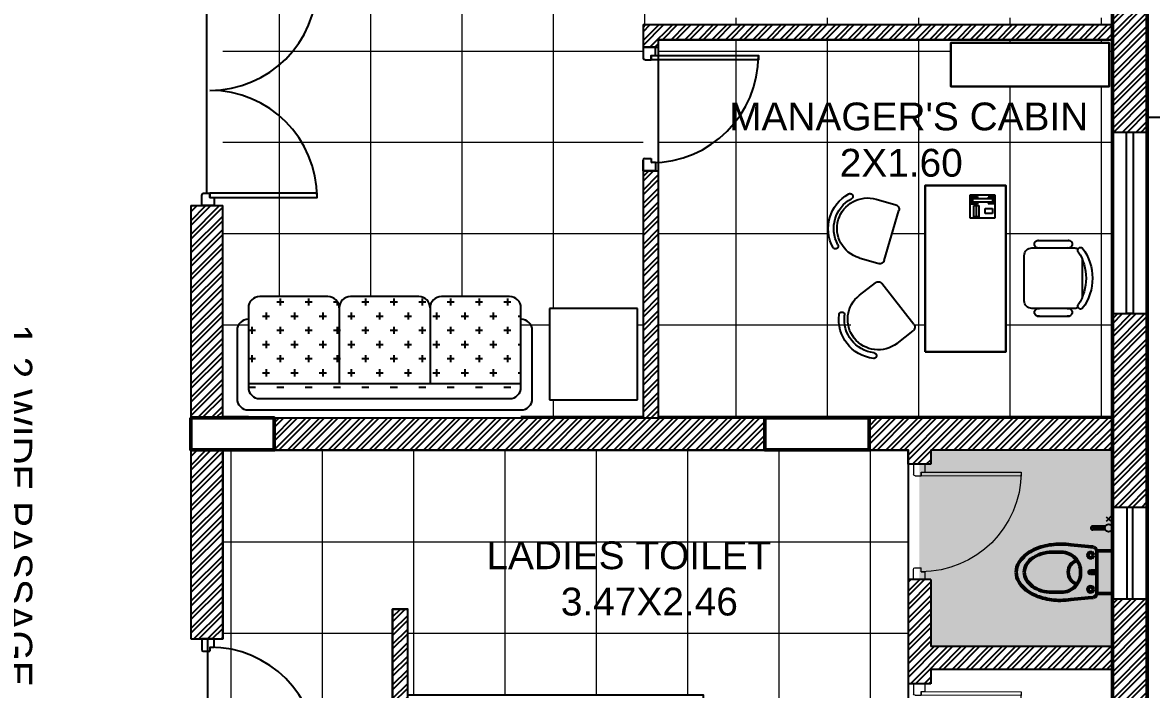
# Model space of a CAD drawing. Header units: millimetres. Extents: x 1521 to 3683, y 1649 to 3322.
# Drawn here: x 1620.914 to 1625.318, y 1661.314 to 1663.918 of the extents above; entities that cross this region are included whole.
import ezdxf

# ---------------------------------------------------------------- set-up
doc = ezdxf.new("R2010")
doc.units = ezdxf.units.MM
doc.header["$LTSCALE"] = 0.1
for name, color, linetype, lineweight in [('COL', 1, 'Continuous', 50), ('DOOR', 8, 'Continuous', 15), ('plan wall', 7, 'Continuous', 25), ('WALL', 7, 'Continuous', 50)]:
    doc.layers.add(name, color=color, linetype=linetype, lineweight=lineweight)
doc.styles.add('ATTR', font='romans.shx', dxfattribs={"width": 0.8, "height": 2.52})
doc.styles.add('WORKING', font='ARIALN.TTF')
pattern_1 = [(45, (959.437575, 807.466503), (-0.0265249055, 0.0265249055), []), (45, (959.437575, 807.48526), (-0.0265249055, 0.0265249055), [])]
pattern_2 = [(0, (959.43757, 807.4665), (0, 0.35636287), []), (90, (959.43757, 807.4665), (-0.35636287, 0), [])]

# ---------------------------------------------------------------- blocks, each defined once
blk = doc.blocks.new('CHAIR7')
for p, q in [((5.12, 15.04), (17.88, 15.04)), ((0, 9), (0, -9)), ((20, 12), (3, 12)), ((23, -7.44), (23, 7.44)), ((3, -12), (20, -12)), ((5.12, -15), (17.88, -15))]:
    blk.add_line(p, q)
for centre, radius, start, end in [((5.56, 13.54), 1.56, 73.7398, 286.2602), ((17.44, 13.54), 1.56, 253.7398, 106.2602), ((3, 9), 3, 90, 180), ((20, 9), 3, 62.4156, 90), ((22.34, 11.12), 1.1, 53.3099, 212.0274), ((4.82, 0), 19.64, 327.5758, 32.4242), ((7, 0), 20, 323.1301, 36.8699), ((3, -9), 3, 180, 270), ((5.56, -13.5), 1.56, 73.7398, 286.2602), ((17.44, -13.5), 1.56, 253.7398, 106.2602), ((20, -9), 3, 270, 297.5844), ((22.34, -11.12), 1.1, 147.9726, 306.6901)]:
    blk.add_arc(centre, radius, start, end)
blk = doc.blocks.new('http...pointasearch.autodesk.com.GeneralSymbolsCatalog.idropxml.MULTI_LINE_TELEPHONE.xml.MULTI_LINE_TELEPHONE')
for p, q in [((-4.5, 0), (4.5, 0)), ((-4.5, -10), (-4.5, 0)), ((4.5, 0), (4.5, -10)), ((-4, -0.5), (-4, -3)), ((-4, -3), (-3.25, -3)), ((-1.25, -0.5), (-3.75, -0.5)), ((-3.75, -0.5), (-3.75, -2.75)), ((-3.75, -2.75), (-3.25, -2.75)), ((-3.25, -1), (-1.75, -1)), ((-3.25, -1), (-3.25, -9)), ((-1.75, -9), (-1.75, -1)), ((-1.75, -2.75), (-1.25, -2.75)), ((-1.75, -3), (-1, -3)), ((-1.25, -2.75), (-1.25, -0.5)), ((-1, -3), (-1, -0.5)), ((-0.5, -1.5), (-0.5, -3.5)), ((4, -1.5), (-0.5, -1.5)), ((-0.5, -2.5), (4, -2.5)), ((-0.5, -3.5), (4, -3.5)), ((4, -3.5), (4, -1.5)), ((-3.75, -9.5), (-3.75, -7.25)), ((-3.75, -7.25), (-3.25, -7.25)), ((-1.75, -7.25), (-1.25, -7.25)), ((-1.25, -7.25), (-1.25, -9.5)), ((0.75, -6), (0.75, -9)), ((2.75, -6), (0.75, -6)), ((2.75, -9), (2.75, -6)), ((4.5, -10), (-4.5, -10)), ((-1.25, -9.5), (-3.75, -9.5)), ((-3.25, -9), (-1.75, -9)), ((0.75, -9), (2.75, -9))]:
    blk.add_line(p, q)
at = {"style": 'ATTR', "width": 0.8, "flags": 9}
blk.add_attdef('ESTCODE', (0, 0), '', height=0.0000256, dxfattribs=at)
blk = doc.blocks.new('chair cor')
for p, q in [((-27.5, 22.5), (-27.5, 4)), ((27.5, 22.5), (27.5, 4)), ((23.5, 0), (-23.5, 0))]:
    blk.add_line(p, q)
for centre, radius, start, end in [((0, 22.5), 35.5, 45.1027, 135.1027), ((0, 22.5), 30.5, 45.1196, 135.1196), ((0, 22.5), 27.5, 0, 180), ((-23.4, 45.8), 2.5, 135, 315.221), ((23.3, 45.9), 2.5, 225, 45.1105), ((-23.5, 4), 4, 179.6528, 270), ((23.5, 4), 4, 270, 0.3472)]:
    blk.add_arc(centre, radius, start, end)
blk = doc.blocks.new('CORNER')
at = {"ltscale": 0.02}
for p, q in [((836.5133, 549.075), (836.5133, 548.4944)), ((837.1169, 549.075), (836.5133, 549.075)), ((837.1169, 548.4944), (837.1169, 549.075)), ((836.5133, 548.4944), (837.1169, 548.4944))]:
    blk.add_line(p, q, dxfattribs=at)
blk = doc.blocks.new('D75')
at = {"layer": 'DOOR'}
for p, q in [((0.05, 0.7), (0.05, 0.675)), ((0.05, 0.7), (0.075, 0.7)), ((0.05, 0.05), (0.05, 0.075)), ((0.05, 0.05), (0.075, 0.05))]:
    blk.add_line(p, q, dxfattribs=at)
for points in [[(0.075, 0.7), (0.075, 0.75), (0, 0.75), (0, 0.685)], [(0.01, 0.675), (0.05, 0.675)], [(0.01, 0.075), (0.05, 0.075)], [(0.075, 0.05), (0.075, 0), (0, 0), (0, 0.065)]]:
    blk.add_lwpolyline(points, dxfattribs=at)
blk.add_lwpolyline([(0.05, 0.075), (0.05, 0.05), (0.7, 0.05), (0.7, 0.075)], close=True, dxfattribs=at)
for centre, radius, start, end in [((0.01, 0.685), 0.01, 180, 270), ((0.05, 0.05), 0.65, 0, 90), ((0.01, 0.065), 0.01, 90, 180)]:
    blk.add_arc(centre, radius, start, end, dxfattribs=at)

msp = doc.modelspace()

# ---------------------------------------------------------------- hatches: boundary and pattern name
at = {"lineweight": 0}
h = msp.add_hatch(dxfattribs=at)
h.set_pattern_fill('ANGLE', color=9, scale=0.020676, style=0)
h.set_pattern_definition([(0, (684.8491, 958.43004), (0, 0.144420742), [0.105033267, -0.039387475]), (90, (684.8491, 958.43004), (-0.144420742, 0), [0.105033267, -0.039387475])])
h.paths.add_polyline_path([(1605.1444, 1670.8839), (1606.4018, 1670.8839), (1606.4018, 1671.4933), (1605.1444, 1671.4933)])
h.paths.add_polyline_path([(1625.1662, 1661.4813), (1625.1662, 1662.2492), (1624.4574, 1662.2492), (1624.4574, 1662.1931), (1624.4131, 1662.193), (1624.4131, 1661.7438), (1624.4574, 1661.7438), (1624.4574, 1661.4813)])
h = msp.add_hatch(dxfattribs=at)
h.set_pattern_fill('NET', color=9, scale=0.11224, style=0)
h.set_pattern_definition(pattern_2)
h.paths.add_polyline_path([(1622.4377, 1664.7525), (1622.1805, 1664.7525), (1622.1805, 1665.0208), (1622.4377, 1665.0208)])
h.paths.add_polyline_path([(1622.7624, 1665.0208), (1623.0196, 1665.0208), (1623.0196, 1664.7525), (1622.7624, 1664.7525)])
h.paths.add_polyline_path([(1623.5672, 1664.7525), (1623.31, 1664.7525), (1623.31, 1665.0208), (1623.5672, 1665.0208)])
h.paths.add_polyline_path([(1624.579, 1664.295), (1624.3526, 1664.295), (1624.3526, 1664.5881), (1624.579, 1664.5881)])
h.paths.add_polyline_path([(1622.9701, 1662.4442), (1622.9701, 1662.8008), (1623.3131, 1662.8008), (1623.3131, 1662.4442)])
h.paths.add_polyline_path([(1621.795, 1662.374), (1621.795, 1662.8484), (1622.8584, 1662.8484), (1622.8584, 1662.374), (1623.335, 1662.374), (1623.335, 1663.9099), (1625.1662, 1663.9099), (1625.1662, 1664.8798), (1623.8105, 1664.8798), (1623.8105, 1665.0514), (1621.6952, 1665.0514), (1621.6952, 1665.0046), (1621.8959, 1665.0046), (1621.8959, 1664.8798), (1621.6952, 1664.8798), (1621.6952, 1662.374)])
h.paths.add_polyline_path([(1623.4347, 1663.9367), (1623.4347, 1664.251), (1625.1287, 1664.251), (1625.1287, 1663.9367)])
h = msp.add_hatch()
h.set_pattern_fill('STEEL', color=256, scale=0.011815, style=0)
h.set_pattern_definition(pattern_1)
h.paths.add_polyline_path([(1625.3021, 1664.0323), (1625.1662, 1664.0323), (1625.1662, 1663.9099), (1625.1662, 1663.4902), (1625.3021, 1663.4902)])
h = msp.add_hatch()
h.set_pattern_fill('STEEL', color=256, scale=0.011815, style=0)
h.set_pattern_definition(pattern_1)
h.paths.add_polyline_path([(1625.1662, 1663.9099), (1623.335, 1663.9099), (1623.335, 1663.8212), (1623.394, 1663.8212), (1623.394, 1663.8508), (1625.1662, 1663.8508)])
h.paths.add_polyline_path([(1623.394, 1663.3392), (1623.335, 1663.3392), (1623.335, 1662.374), (1623.394, 1662.374)])
h.paths.add_polyline_path([(1623.8105, 1662.374), (1623.394, 1662.374), (1621.8959, 1662.374), (1621.8959, 1662.2492), (1623.8105, 1662.2492)])
h.paths.add_polyline_path([(1621.6952, 1662.2492), (1621.5705, 1662.2492), (1621.5705, 1661.5114), (1621.6952, 1661.5114)])
h.paths.add_polyline_path([(1621.6952, 1663.203), (1621.5705, 1663.203), (1621.5705, 1662.374), (1621.6952, 1662.374)])
h = msp.add_hatch(dxfattribs=at)
h.set_pattern_fill('NET', color=9, scale=0.11224, style=0)
h.set_pattern_definition(pattern_2)
h.paths.add_polyline_path([(1624.7503, 1662.6319), (1624.4354, 1662.6319), (1624.4354, 1663.2815), (1624.7503, 1663.2815)])
h.paths.add_polyline_path([(1624.0573, 1663.0865), (1624.0573, 1663.1086), (1624.3045, 1663.1086), (1624.3045, 1663.0865)])
h.paths.add_polyline_path([(1624.145, 1662.7239), (1624.145, 1662.746), (1624.3922, 1662.746), (1624.3922, 1662.7239)])
h.paths.add_polyline_path([(1623.394, 1662.374), (1625.1662, 1662.374), (1625.1662, 1663.8508), (1623.394, 1663.8508)])
h.paths.add_polyline_path([(1624.5352, 1663.6681), (1624.5352, 1663.8389), (1625.1537, 1663.8389), (1625.1537, 1663.6681)])
h = msp.add_hatch()
h.set_pattern_fill('STEEL', color=256, scale=0.011815, style=0)
h.set_pattern_definition(pattern_1)
h.paths.add_polyline_path([(1625.3021, 1662.7813), (1625.1662, 1662.7813), (1625.1662, 1662.374), (1625.1662, 1662.0261), (1625.3021, 1662.0261)])
h = msp.add_hatch()
h.set_pattern_fill('STEEL', color=256, scale=0.011815, style=0)
h.set_pattern_definition(pattern_1)
h.paths.add_polyline_path([(1625.1662, 1662.374), (1624.2173, 1662.374), (1624.2173, 1662.2492), (1624.3687, 1662.2492), (1624.3687, 1662.1931), (1624.4574, 1662.1931), (1624.4574, 1662.2492), (1625.1662, 1662.2492)])
h = msp.add_hatch(dxfattribs=at)
h.set_pattern_fill('NET', color=9, scale=0.11224, style=0)
h.set_pattern_definition([(0, (684.8491, 958.43004), (0, 0.35636287), []), (90, (684.8491, 958.43004), (-0.35636287, 0), [])])
h.paths.add_polyline_path([(1621.6952, 1662.2492), (1624.3687, 1662.2492), (1624.3687, 1659.7868), (1623.6599, 1659.7868), (1623.6599, 1660.9304), (1623.5713, 1660.9304), (1623.5713, 1661.2919), (1622.4169, 1661.2919), (1622.4169, 1661.6278), (1622.3579, 1661.6278), (1622.3579, 1660.9304), (1621.6952, 1660.9304), (1621.6952, 1661.0293), (1621.6369, 1661.0293), (1621.6369, 1661.5114), (1621.6952, 1661.5114)])
h = msp.add_hatch()
h.set_pattern_fill('STEEL', color=256, scale=0.011815, style=0)
h.set_pattern_definition(pattern_1)
h.paths.add_polyline_path([(1625.3021, 1661.6669), (1625.1662, 1661.6669), (1625.1662, 1661.4813), (1625.1662, 1661.1695), (1625.3021, 1661.1695)])
h.paths.add_polyline_path([(1625.1662, 1661.4813), (1624.4574, 1661.4813), (1624.4574, 1661.7438), (1624.4344, 1661.7438), (1624.4344, 1661.7437), (1624.3894, 1661.7438), (1624.3687, 1661.7438), (1624.3687, 1661.3365), (1624.4574, 1661.3365), (1624.4574, 1661.3926), (1625.1662, 1661.3926)])
h.paths.add_polyline_path([(1625.1662, 1660.6247), (1624.4574, 1660.6247), (1624.4574, 1660.8872), (1624.4344, 1660.8872), (1624.4344, 1660.8871), (1624.3894, 1660.8872), (1624.3687, 1660.8872), (1624.3687, 1660.4866), (1624.4574, 1660.4866), (1624.4574, 1660.5361), (1625.1662, 1660.5361)])
h.paths.add_polyline_path([(1625.3021, 1660.8102), (1625.1662, 1660.8102), (1625.1662, 1660.2632), (1625.3021, 1660.2632)])
h.paths.add_polyline_path([(1624.4574, 1660.0373), (1624.4344, 1660.0373), (1624.4344, 1660.0372), (1624.3894, 1660.0373), (1624.3687, 1660.0373), (1624.3687, 1659.7868), (1624.4574, 1659.7868)])
h.paths.add_polyline_path([(1625.0471, 1659.7868), (1624.4574, 1659.7868), (1624.2173, 1659.7868), (1624.2173, 1659.662), (1625.0995, 1659.662)])
h.paths.add_polyline_path([(1625.3021, 1659.904), (1625.1662, 1659.904), (1625.1662, 1659.7868), (1625.1427, 1659.7868), (1625.2009, 1659.662), (1625.2942, 1659.662), (1625.2801, 1659.7473), (1625.3021, 1659.671)])
h.paths.add_polyline_path([(1625.1419, 1659.7868), (1625.0471, 1659.7868), (1625.0995, 1659.662), (1625.1855, 1659.662)])
h = msp.add_hatch()
h.set_pattern_fill('STEEL', color=256, scale=0.011815, style=0)
h.set_pattern_definition(pattern_1)
h.paths.add_polyline_path([(1623.8105, 1659.7868), (1623.6599, 1659.7868), (1623.5713, 1659.7868), (1623.284, 1659.7868), (1623.284, 1659.5627), (1623.3726, 1659.5627), (1623.3726, 1659.662), (1623.8105, 1659.662)])
h.paths.add_polyline_path([(1623.6599, 1660.9304), (1623.5713, 1660.9304), (1622.4169, 1660.9304), (1622.4169, 1661.6278), (1622.3579, 1661.6278), (1622.3579, 1660.9304), (1621.6952, 1660.9304), (1621.6952, 1661.0293), (1621.6369, 1661.0293), (1621.5705, 1661.0293), (1621.5705, 1660.7171), (1621.6952, 1660.7171), (1621.6952, 1660.8418), (1622.3579, 1660.8418), (1622.3579, 1660.1444), (1622.4169, 1660.1444), (1622.4169, 1660.8418), (1623.5713, 1660.8418), (1623.5713, 1659.7868), (1623.6599, 1659.7868)])

# ---------------------------------------------------------------- linework, layer by layer
for p, q in [((1625.3021, 1665.0046), (1625.3021, 1659.662)), ((1621.6321, 1664.0548), (1621.6321, 1663.2512)), ((1623.335, 1663.9099), (1623.335, 1663.7794)), ((1623.335, 1663.9099), (1625.1662, 1663.9099)), ((1623.335, 1663.8212), (1623.394, 1663.8212)), ((1623.394, 1663.8508), (1623.394, 1663.8212)), ((1623.394, 1663.8508), (1623.394, 1663.8212)), ((1623.394, 1663.8508), (1625.1662, 1663.8508)), ((1623.3671, 1663.789), (1623.3671, 1663.7729)), ((1623.3671, 1663.789), (1623.3832, 1663.789)), ((1623.335, 1663.381), (1623.335, 1662.374)), ((1623.3671, 1663.3874), (1623.3671, 1663.3712)), ((1623.335, 1663.3392), (1623.394, 1663.3392)), ((1623.3832, 1663.3713), (1623.3671, 1663.3713)), ((1623.394, 1663.3392), (1623.394, 1662.374)), ((1623.394, 1663.3392), (1623.394, 1662.374)), ((1621.645, 1663.2352), (1621.645, 1663.2512)), ((1624.4354, 1662.6319), (1624.4354, 1663.2815)), ((1624.4354, 1663.2815), (1624.7503, 1663.2815)), ((1624.7503, 1663.2815), (1624.7503, 1662.6319)), ((1621.5705, 1663.203), (1621.6952, 1663.203)), ((1621.5705, 1663.203), (1621.5705, 1662.374)), ((1621.645, 1663.2352), (1621.661, 1663.2352)), ((1621.6952, 1662.374), (1621.6952, 1663.203)), ((1624.7503, 1662.6319), (1624.4354, 1662.6319)), ((1621.8959, 1662.374), (1625.1662, 1662.374)), ((1621.5705, 1662.2492), (1621.5705, 1661.5114)), ((1621.6952, 1662.2492), (1621.6952, 1661.5114)), ((1621.8959, 1662.2492), (1624.3687, 1662.2492)), ((1624.3687, 1662.1931), (1624.3687, 1662.2492)), ((1624.4574, 1662.2492), (1625.1662, 1662.2492)), ((1624.4574, 1662.2492), (1624.4574, 1662.1931)), ((1624.4574, 1662.1931), (1624.3687, 1662.1931)), ((1625.1662, 1662.0261), (1625.3021, 1662.0261)), ((1624.3687, 1661.7438), (1624.3687, 1661.3365)), ((1624.4574, 1661.7438), (1624.3687, 1661.7438)), ((1624.4574, 1661.7438), (1624.4574, 1661.4813)), ((1622.3579, 1660.9304), (1622.3579, 1661.6278)), ((1622.3579, 1661.6278), (1622.4169, 1661.6278)), ((1622.4169, 1660.9304), (1622.4169, 1661.6278)), ((1621.5705, 1661.5114), (1621.6952, 1661.5114)), ((1621.645, 1661.4793), (1621.645, 1661.4632)), ((1621.645, 1661.4793), (1621.661, 1661.4793)), ((1625.1662, 1661.4813), (1624.4574, 1661.4813)), ((1625.1662, 1661.3926), (1624.4574, 1661.3926)), ((1624.4574, 1661.3926), (1624.4574, 1661.3365)), ((1624.4574, 1661.3365), (1624.3687, 1661.3365))]:
    msp.add_line(p, q)
at = {"color": 0}
msp.add_line((1628.9477, 1663.5469), (1625.3021, 1663.5469), dxfattribs=at)
at = {"color": 253}
for p, q in [((1625.1662, 1663.4902), (1625.3021, 1663.4902)), ((1625.1662, 1662.7813), (1625.3021, 1662.7813))]:
    msp.add_line(p, q, dxfattribs=at)
at = {"linetype": 'Continuous'}
for p, q in [((1622.1052, 1662.8484), (1621.8393, 1662.8484)), ((1622.4596, 1662.8484), (1622.1938, 1662.8484)), ((1622.8141, 1662.8484), (1622.5482, 1662.8484)), ((1621.795, 1662.8041), (1621.795, 1662.4939)), ((1621.9056, 1662.8271), (1621.9333, 1662.8271)), ((1621.9195, 1662.841), (1621.9195, 1662.8133)), ((1622.0164, 1662.8271), (1622.0441, 1662.8271)), ((1622.0302, 1662.841), (1622.0302, 1662.8133)), ((1622.1272, 1662.8271), (1622.143, 1662.8271)), ((1622.141, 1662.8301), (1622.141, 1662.8133)), ((1622.1495, 1662.8041), (1622.1495, 1662.5087)), ((1622.2379, 1662.8271), (1622.2656, 1662.8271)), ((1622.2518, 1662.841), (1622.2518, 1662.8133)), ((1622.3487, 1662.8271), (1622.3764, 1662.8271)), ((1622.3625, 1662.841), (1622.3625, 1662.8133)), ((1622.4594, 1662.8271), (1622.4871, 1662.8271)), ((1622.4733, 1662.841), (1622.4733, 1662.8133)), ((1622.5039, 1662.8041), (1622.5039, 1662.5087)), ((1622.5702, 1662.8271), (1622.5979, 1662.8271)), ((1622.5841, 1662.841), (1622.5841, 1662.8133)), ((1622.681, 1662.8271), (1622.7087, 1662.8271)), ((1622.6948, 1662.841), (1622.6948, 1662.8133)), ((1622.7917, 1662.8271), (1622.8194, 1662.8271)), ((1622.8056, 1662.841), (1622.8056, 1662.8133)), ((1622.8584, 1662.4939), (1622.8584, 1662.8041)), ((1621.795, 1662.7597), (1621.795, 1662.7597)), ((1621.8502, 1662.7717), (1621.8779, 1662.7717)), ((1621.8641, 1662.7856), (1621.8641, 1662.7579)), ((1621.961, 1662.7717), (1621.9887, 1662.7717)), ((1621.9749, 1662.7856), (1621.9749, 1662.7579)), ((1622.0718, 1662.7717), (1622.0995, 1662.7717)), ((1622.0856, 1662.7856), (1622.0856, 1662.7579)), ((1622.1825, 1662.7717), (1622.2102, 1662.7717)), ((1622.1964, 1662.7856), (1622.1964, 1662.7579)), ((1622.2933, 1662.7717), (1622.321, 1662.7717)), ((1622.3071, 1662.7856), (1622.3071, 1662.7579)), ((1622.4041, 1662.7717), (1622.4318, 1662.7717)), ((1622.4179, 1662.7856), (1622.4179, 1662.7579)), ((1622.5148, 1662.7717), (1622.5425, 1662.7717)), ((1622.5287, 1662.7856), (1622.5287, 1662.7579)), ((1622.6256, 1662.7717), (1622.6533, 1662.7717)), ((1622.6394, 1662.7856), (1622.6394, 1662.7579)), ((1622.7364, 1662.7717), (1622.764, 1662.7717)), ((1622.7502, 1662.7856), (1622.7502, 1662.7579)), ((1622.8471, 1662.7717), (1622.8584, 1662.7717)), ((1622.8584, 1662.7597), (1622.8584, 1662.7597)), ((1621.7507, 1662.7154), (1621.7507, 1662.4496)), ((1621.795, 1662.7163), (1621.8226, 1662.7163)), ((1621.8087, 1662.7302), (1621.8087, 1662.7025)), ((1621.9056, 1662.7163), (1621.9333, 1662.7163)), ((1621.9195, 1662.7302), (1621.9195, 1662.7025)), ((1622.0164, 1662.7163), (1622.0441, 1662.7163)), ((1622.0302, 1662.7302), (1622.0302, 1662.7025)), ((1622.1272, 1662.7163), (1622.1548, 1662.7163)), ((1622.141, 1662.7302), (1622.141, 1662.7025)), ((1622.2379, 1662.7163), (1622.2656, 1662.7163)), ((1622.2518, 1662.7302), (1622.2518, 1662.7025)), ((1622.3487, 1662.7163), (1622.3764, 1662.7163)), ((1622.3625, 1662.7302), (1622.3625, 1662.7025)), ((1622.4594, 1662.7163), (1622.4871, 1662.7163)), ((1622.4733, 1662.7302), (1622.4733, 1662.7025)), ((1622.5702, 1662.7163), (1622.5979, 1662.7163)), ((1622.5841, 1662.7302), (1622.5841, 1662.7025)), ((1622.681, 1662.7163), (1622.7087, 1662.7163)), ((1622.6948, 1662.7302), (1622.6948, 1662.7025)), ((1622.7917, 1662.7163), (1622.8194, 1662.7163)), ((1622.8056, 1662.7302), (1622.8056, 1662.7025)), ((1622.9027, 1662.4496), (1622.9027, 1662.7154)), ((1621.8641, 1662.6748), (1621.8641, 1662.6471)), ((1621.9749, 1662.6748), (1621.9749, 1662.6471)), ((1622.0856, 1662.6748), (1622.0856, 1662.6471)), ((1622.1964, 1662.6748), (1622.1964, 1662.6471)), ((1622.3071, 1662.6748), (1622.3071, 1662.6471)), ((1622.4179, 1662.6748), (1622.4179, 1662.6471)), ((1622.5287, 1662.6748), (1622.5287, 1662.6471)), ((1622.6394, 1662.6748), (1622.6394, 1662.6471)), ((1622.7502, 1662.6748), (1622.7502, 1662.6471)), ((1621.8502, 1662.661), (1621.8779, 1662.661)), ((1621.961, 1662.661), (1621.9887, 1662.661)), ((1622.0718, 1662.661), (1622.0995, 1662.661)), ((1622.1825, 1662.661), (1622.2102, 1662.661)), ((1622.2933, 1662.661), (1622.321, 1662.661)), ((1622.4041, 1662.661), (1622.4318, 1662.661)), ((1622.5148, 1662.661), (1622.5425, 1662.661)), ((1622.6256, 1662.661), (1622.6533, 1662.661)), ((1622.7364, 1662.661), (1622.764, 1662.661)), ((1622.8471, 1662.661), (1622.8584, 1662.661)), ((1621.795, 1662.6056), (1621.8226, 1662.6056)), ((1621.8087, 1662.6194), (1621.8087, 1662.5917)), ((1621.9056, 1662.6056), (1621.9333, 1662.6056)), ((1621.9195, 1662.6194), (1621.9195, 1662.5917)), ((1622.0164, 1662.6056), (1622.0441, 1662.6056)), ((1622.0302, 1662.6194), (1622.0302, 1662.5917)), ((1622.1272, 1662.6056), (1622.1548, 1662.6056)), ((1622.141, 1662.6194), (1622.141, 1662.5917)), ((1622.2379, 1662.6056), (1622.2656, 1662.6056)), ((1622.2518, 1662.6194), (1622.2518, 1662.5917)), ((1622.3487, 1662.6056), (1622.3764, 1662.6056)), ((1622.3625, 1662.6194), (1622.3625, 1662.5917)), ((1622.4594, 1662.6056), (1622.4871, 1662.6056)), ((1622.4733, 1662.6194), (1622.4733, 1662.5917)), ((1622.5702, 1662.6056), (1622.5979, 1662.6056)), ((1622.5841, 1662.6194), (1622.5841, 1662.5917)), ((1622.681, 1662.6056), (1622.7087, 1662.6056)), ((1622.6948, 1662.6194), (1622.6948, 1662.5917)), ((1622.7917, 1662.6056), (1622.8194, 1662.6056)), ((1622.8056, 1662.6194), (1622.8056, 1662.5917)), ((1621.8502, 1662.5502), (1621.8779, 1662.5502)), ((1621.8641, 1662.564), (1621.8641, 1662.5364)), ((1621.961, 1662.5502), (1621.9887, 1662.5502)), ((1621.9749, 1662.564), (1621.9749, 1662.5364)), ((1622.0718, 1662.5502), (1622.0995, 1662.5502)), ((1622.0856, 1662.564), (1622.0856, 1662.5364)), ((1622.1825, 1662.5502), (1622.2102, 1662.5502)), ((1622.1964, 1662.564), (1622.1964, 1662.5364)), ((1622.2933, 1662.5502), (1622.321, 1662.5502)), ((1622.3071, 1662.564), (1622.3071, 1662.5364)), ((1622.4041, 1662.5502), (1622.4318, 1662.5502)), ((1622.4179, 1662.564), (1622.4179, 1662.5364)), ((1622.5148, 1662.5502), (1622.5425, 1662.5502)), ((1622.5287, 1662.564), (1622.5287, 1662.5364)), ((1622.6256, 1662.5502), (1622.6533, 1662.5502)), ((1622.6394, 1662.564), (1622.6394, 1662.5364)), ((1622.7364, 1662.5502), (1622.764, 1662.5502)), ((1622.7502, 1662.564), (1622.7502, 1662.5364)), ((1622.8471, 1662.5502), (1622.8584, 1662.5502)), ((1621.795, 1662.5087), (1622.8584, 1662.5087)), ((1621.795, 1662.4948), (1621.8226, 1662.4948)), ((1621.9056, 1662.4948), (1621.9333, 1662.4948)), ((1622.0164, 1662.4948), (1622.0441, 1662.4948)), ((1622.1272, 1662.4948), (1622.1548, 1662.4948)), ((1622.2379, 1662.4948), (1622.2656, 1662.4948)), ((1622.3487, 1662.4948), (1622.3764, 1662.4948)), ((1622.4594, 1662.4948), (1622.4871, 1662.4948)), ((1622.5702, 1662.4948), (1622.5979, 1662.4948)), ((1622.681, 1662.4948), (1622.7087, 1662.4948)), ((1622.7917, 1662.4948), (1622.8194, 1662.4948)), ((1621.8393, 1662.4496), (1622.8141, 1662.4496)), ((1621.795, 1662.4053), (1622.8584, 1662.4053))]:
    msp.add_line(p, q, dxfattribs=at)
for points in [[(1623.3832, 1663.789), (1623.3832, 1663.8212), (1623.335, 1663.8212), (1623.335, 1663.7794)], [(1623.3414, 1663.7729), (1623.3671, 1663.7729)], [(1623.3832, 1663.3713), (1623.3832, 1663.3392), (1623.335, 1663.3392), (1623.335, 1663.381)], [(1623.3414, 1663.3874), (1623.3671, 1663.3874)], [(1621.661, 1663.2352), (1621.661, 1663.203), (1621.6128, 1663.203), (1621.6128, 1663.2448)], [(1621.6192, 1663.2512), (1621.645, 1663.2512)], [(1621.6952, 1662.2492), (1624.3687, 1662.2492), (1624.3687, 1659.7868), (1623.6599, 1659.7868), (1623.6599, 1660.9304), (1623.5713, 1660.9304), (1623.5713, 1661.2919), (1622.4169, 1661.2919), (1622.4169, 1661.6278), (1622.3579, 1661.6278), (1622.3579, 1660.9304), (1621.6952, 1660.9304), (1621.6952, 1661.0293), (1621.6369, 1661.0293), (1621.6369, 1661.5114), (1621.6952, 1661.5114), (1621.6952, 1662.2492), (1624.3687, 1662.2492)], [(1621.661, 1661.4793), (1621.661, 1661.5114), (1621.6128, 1661.5114), (1621.6128, 1661.4697)], [(1621.6192, 1661.4632), (1621.645, 1661.4632)]]:
    msp.add_lwpolyline(points)
for points in [[(1623.394, 1662.374), (1625.1662, 1662.374), (1625.1662, 1663.8508), (1623.394, 1663.8508)], [(1624.5352, 1663.8389), (1625.1537, 1663.8389), (1625.1537, 1663.6681), (1624.5352, 1663.6681)], [(1624.5352, 1663.6681), (1625.1537, 1663.6681), (1625.1537, 1663.8389), (1624.5352, 1663.8389)], [(1623.3671, 1663.7729), (1623.3671, 1663.789), (1623.785, 1663.789), (1623.785, 1663.7729)], [(1621.645, 1663.2512), (1621.645, 1663.2352), (1622.0628, 1663.2352), (1622.0628, 1663.2512)], [(1624.4354, 1662.6319), (1624.7503, 1662.6319), (1624.7503, 1663.2815), (1624.4354, 1663.2815)]]:
    msp.add_lwpolyline(points, close=True)
at = {"color": 253}
for points in [[(1625.2216, 1663.4902), (1625.2468, 1663.4902), (1625.2468, 1662.7813), (1625.2216, 1662.7813)], [(1625.3021, 1662.0261), (1625.3021, 1661.6669), (1625.1662, 1661.6669), (1625.1662, 1662.0261)], [(1625.2446, 1662.0261), (1625.2446, 1661.6669), (1625.2237, 1661.6669), (1625.2237, 1662.0261)]]:
    msp.add_lwpolyline(points, close=True, dxfattribs=at)
for centre, radius, start, end in [((1621.645, 1664.0709), 0.4179, 270, 0), ((1623.3414, 1663.7794), 0.00643, 180, 270), ((1623.3671, 1663.789), 0.4179, 270, 0), ((1621.645, 1663.2352), 0.4179, 0, 90), ((1623.3414, 1663.381), 0.00643, 90, 180), ((1621.6192, 1663.2448), 0.00643, 90, 180), ((1621.6192, 1661.4697), 0.00643, 180, 270), ((1621.645, 1661.0614), 0.4179, 0, 90)]:
    msp.add_arc(centre, radius, start, end)
at = {"linetype": 'Continuous'}
for centre, start, end in [((1621.8393, 1662.8041), 90, 180), ((1622.1052, 1662.8041), 0, 90), ((1622.1938, 1662.8041), 90, 180), ((1622.4596, 1662.8041), 0, 90), ((1622.4596, 1662.8041), 0, 90), ((1622.5482, 1662.8041), 90, 180), ((1622.5482, 1662.8041), 90, 180), ((1622.8141, 1662.8041), 0, 90), ((1621.795, 1662.7154), 90, 180), ((1622.8584, 1662.7154), 0, 90), ((1621.8393, 1662.4939), 180, 270), ((1622.8141, 1662.4939), 270, 0), ((1621.795, 1662.4496), 180, 270), ((1622.8584, 1662.4496), 270, 0)]:
    msp.add_arc(centre, 0.0443, start, end, dxfattribs=at)
at = {"layer": 'COL'}
for points in [[(1621.5705, 1662.374), (1621.8959, 1662.374), (1621.8959, 1662.2492), (1621.5705, 1662.2492)], [(1623.8105, 1662.374), (1624.2173, 1662.374), (1624.2173, 1662.2492), (1623.8105, 1662.2492)]]:
    msp.add_lwpolyline(points, close=True, dxfattribs=at)
at = {"layer": 'plan wall'}
for p, q in [((1625.1426, 1661.9714), (1625.1663, 1661.9957)), ((1625.1663, 1661.9663), (1625.1426, 1661.9868)), ((1625.1367, 1661.9445), (1625.0818, 1661.9446)), ((1625.1387, 1661.9371), (1625.0878, 1661.9372)), ((1625.1387, 1661.9518), (1625.0879, 1661.952))]:
    msp.add_line(p, q, dxfattribs=at)
for centre, major_axis, ratio, start_param, end_param in [((1625.0892, 1661.9446), (0.00738, 0.00032), 0.999966, 1.524714, 4.666306), ((1625.1515, 1661.9444), (-0.0148, 0.0003), 0.999968, 3.157287497747048, 9.440472804926635)]:
    msp.add_ellipse(centre, major_axis=major_axis, ratio=ratio, start_param=start_param, end_param=end_param, dxfattribs=at)
at = {"layer": 'WALL'}
for p, q in [((1625.3021, 1665.0046), (1625.3021, 1659.662)), ((1625.1662, 1664.8798), (1625.1662, 1659.7868)), ((1625.0042, 1661.8786), (1625.0711, 1661.8722)), ((1624.9321, 1661.85), (1624.9666, 1661.85)), ((1625.0711, 1661.8722), (1625.0823, 1661.8711)), ((1625.0823, 1661.8711), (1625.0897, 1661.8704)), ((1625.1047, 1661.6889), (1625.1047, 1661.8547)), ((1625.1047, 1661.8547), (1625.1662, 1661.8547)), ((1625.1662, 1661.8547), (1625.1662, 1661.6889)), ((1625.1047, 1661.7774), (1625.0804, 1661.7774)), ((1625.0804, 1661.7662), (1625.1047, 1661.7662)), ((1624.9321, 1661.6936), (1624.9666, 1661.6936)), ((1625.0042, 1661.665), (1625.0711, 1661.6714)), ((1625.0711, 1661.6714), (1625.0916, 1661.6734)), ((1625.0711, 1661.6714), (1625.0711, 1661.6714)), ((1625.0916, 1661.6734), (1625.0935, 1661.6738)), ((1625.1047, 1661.6889), (1625.1662, 1661.6889))]:
    msp.add_line(p, q, dxfattribs=at)
for points in [[(1624.7908, 1661.7718, -0.145262), (1624.8024, 1661.8109, -0.107171), (1624.8414, 1661.8495, -0.077404), (1624.8946, 1661.8727, -0.064521), (1624.9635, 1661.8816, -0.037845), (1625.0042, 1661.8786, -0.002814)], [(1624.8483, 1661.8223, -0.175199), (1624.9321, 1661.85, -0.071828)], [(1624.8222, 1661.7718, -0.13248), (1624.8299, 1661.8002, -0.084036), (1624.8483, 1661.8223, -0.083183)], [(1625.0042, 1661.665, -0.037845), (1624.9635, 1661.6619, -0.064521), (1624.8946, 1661.6709, -0.077404), (1624.8414, 1661.6941, -0.107171), (1624.8024, 1661.7327, -0.145262), (1624.7908, 1661.7718, -0.145262)], [(1624.9321, 1661.6936, -0.071828), (1624.8886, 1661.6998, -0.083183), (1624.8544, 1661.7165, -0.106691), (1624.8299, 1661.7433, -0.13248), (1624.8222, 1661.7718, -0.13248)]]:
    msp.add_lwpolyline(points, format="xyb", dxfattribs=at)
for centre in [(1625.0811, 1661.8385), (1625.0811, 1661.7051)]:
    msp.add_circle(centre, 0.0109, dxfattribs=at)
for centre, radius, start, end in [((1624.9666, 1661.7746), 0.0754, 357.8757, 90), ((1625.089, 1661.8547), 0.0157, 73.4788, 79.3576), ((1625.089, 1661.8547), 0.0157, 0, 73.4788), ((1625.0419, 1661.7718), 0.0484, 106.5708, 253.4292), ((1624.9666, 1661.769), 0.0754, 270, 2.1243), ((1625.0804, 1661.7718), 0.00562, 90, 270), ((1625.089, 1661.6889), 0.0157, 286.5212, 0)]:
    msp.add_arc(centre, radius, start, end, dxfattribs=at)

# ---------------------------------------------------------------- block references
for name, p, xscale, yscale, zscale, rotation in [('chair cor', (1624.3045, 1663.0865), -0.0043306532547842, 0.0043306532552379, 0.0043306532549962, 73.72904584456091), ('http...pointasearch.autodesk.com.GeneralSymbolsCatalog.idropxml.MULTI_LINE_TELEPHONE.xml.MULTI_LINE_TELEPHONE', (1624.61, 1663.1991), -0.0098418618395044, 0.0098418618395044, 0.0098418618395982, 90), ('CHAIR7', (1624.8223, 1662.9196), -0.0098418618395044, 0.0098418618395044, 0.0098418618395982, 180), ('chair cor', (1624.3289, 1662.8192), -0.004330653254962, 0.0043306532552379, 0.0043306532549962, 128.0707915090428), ('CORNER', (1947.3297, 1168.2838), 0.5907382861219049, 0.5907382861219049, 0.5907382861217793, 90)]:
    msp.add_blockref(name, p, dxfattribs=dict(xscale=xscale, yscale=yscale, zscale=zscale, rotation=rotation))
at = {"layer": 'DOOR', "xscale": -0.5990086221279105, "yscale": 0.5990086221277126, "zscale": 0.5990086221273982, "rotation": 179.8526354485744}
for p in [(1624.3906, 1662.1931), (1624.3906, 1661.3365)]:
    msp.add_blockref('D75', p, dxfattribs=at)

# ---------------------------------------------------------------- texts
at = {"ltscale": 0.2, "char_height": 0.108478, "width": 2.869906, "attachment_point": 1, "style": 'WORKING'}
for s, insert in [("\\pi0.746;{\\f@Arial Unicode MS|b0|i0|c0|p34;MANAGER'S CABIN\\P\\pi1.009;    2X1.60}", (1622.9247, 1663.6055)), ('\\pi0.8865;{\\f@Arial Unicode MS|b0|i0|c0|p34;LADIES TOILET\\P\\pi1.0084;    3.47X2.46}', (1621.8372, 1661.8922))]:
    msp.add_mtext(s, dxfattribs=dict(at, insert=insert))
at = {"ltscale": 0.2, "insert": (1620.9516, 1662.7396), "char_height": 0.108478, "width": 2.869906, "attachment_point": 1, "rotation": 270, "style": 'WORKING'}
msp.add_mtext('{\\f@Arial Unicode MS|b0|i0|c0|p34;1.2 WIDE PASSAGE AREA}', dxfattribs=at)

doc.saveas('drawing.dxf')
